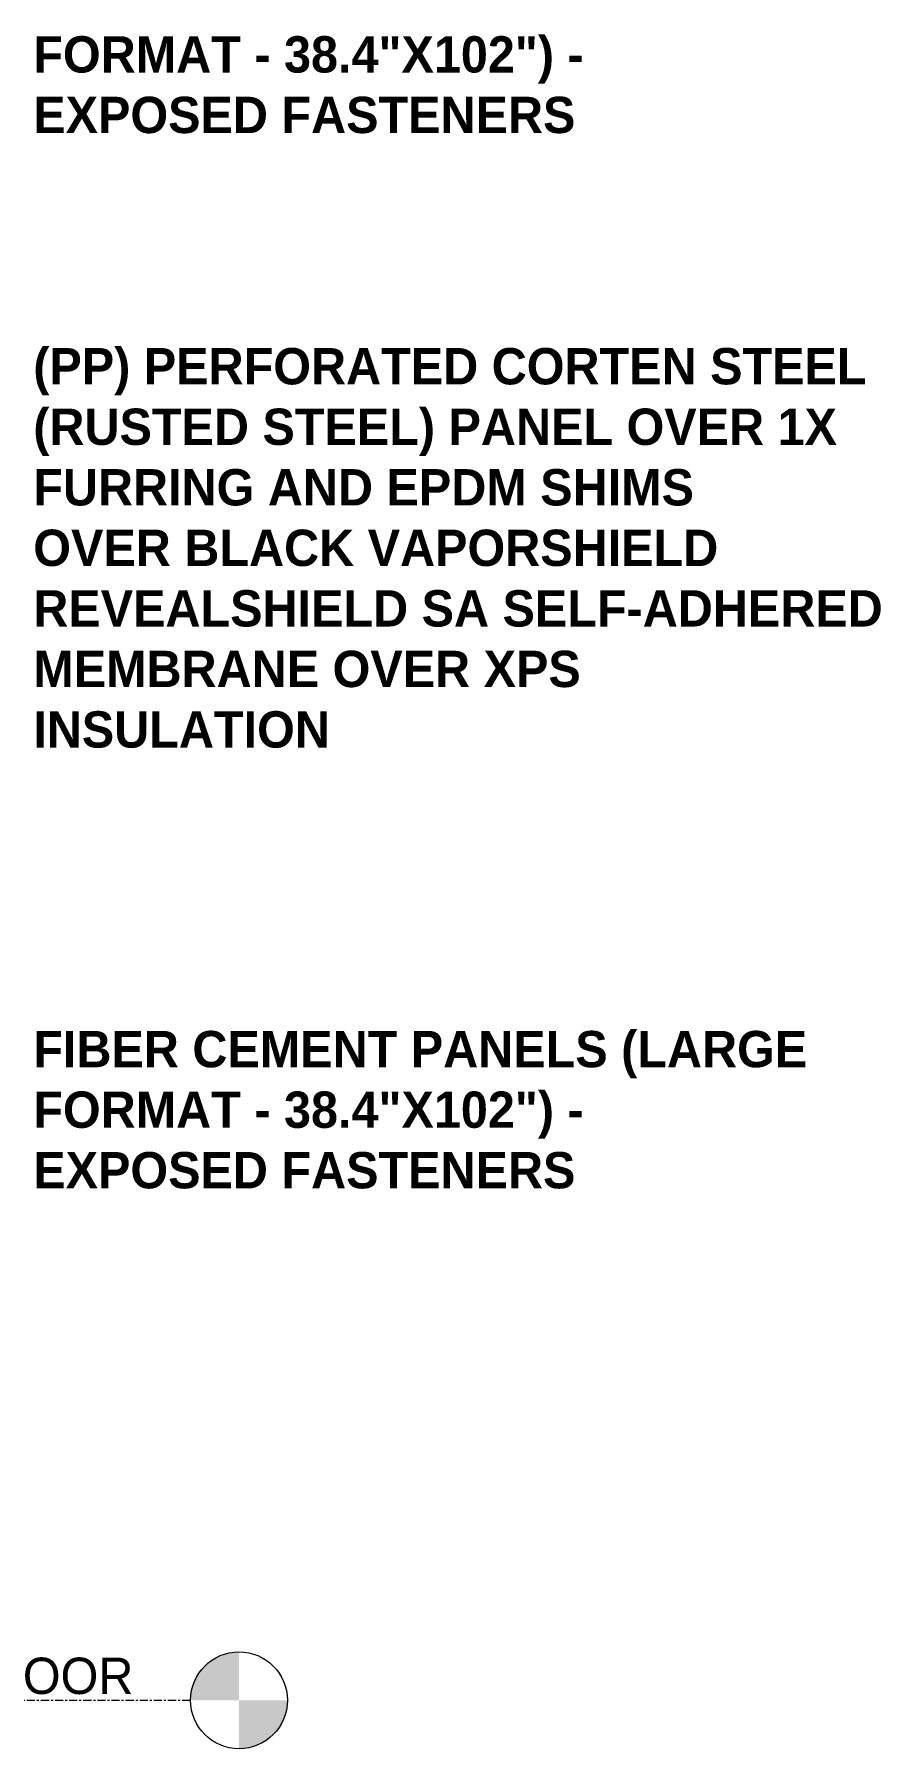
# Model space of a CAD drawing. Header units: inches. Extents: x 11989 to 12760, y -88 to 477.
# Drawn here: x 12707.5 to 12760, y 265 to 371.2 of the extents above; entities that cross this region are included whole.
import ezdxf

# ---------------------------------------------------------------- set-up
doc = ezdxf.new("R2010")
doc.units = ezdxf.units.IN
doc.header["$MEASUREMENT"] = 0
doc.linetypes.add('Grid Line 1_2_', pattern=[0.875, 0.5, -0.125, 0.125, -0.125])
for name, color, linetype, lineweight in [('0-4', 250, 'Continuous', 5), ('0-5', 165, 'Continuous', 5), ('A-FLOR-LEVL', 51, 'Continuous', 9), ('A-FLOR-LEVL-1', 51, 'Grid Line 1_2_', 9), ('A-FLOR-LEVL-2', 147, 'Continuous', 9), ('G-ANNO-TEXT-1', 231, 'Continuous', 9)]:
    doc.layers.add(name, color=color, linetype=linetype, lineweight=lineweight)
doc.styles.add('Century Gothic', font='ufonts.com_century-gothic.ttf', dxfattribs={"height": 2.25})
doc.styles.add('Century Gothic_B', font='GOTHICB.TTF', dxfattribs={"height": 2.25})

# ---------------------------------------------------------------- blocks, each defined once
blk = doc.blocks.new('Level - Level Head - Circle-V12-ELEVATION AT HVAC SCREEN')
at = {"layer": 'A-FLOR-LEVL'}
h = blk.add_hatch(color=256, dxfattribs=at)
edge = h.paths.add_edge_path(flags=0)
edge.add_line((3420.02, 0), (3417.02, 0))
edge.add_arc((3420.02, 0), 3, 90, 180, ccw=False)
edge.add_line((3420.02, 3), (3420.02, 0))
h = blk.add_hatch(color=256, dxfattribs=at)
edge = h.paths.add_edge_path(flags=0)
edge.add_line((3420.02, -3), (3420.02, 0))
edge.add_line((3420.02, 0), (3423.02, 0))
edge.add_arc((3420.02, 0), 3, 270, 360, ccw=False)
at = {"layer": 'A-FLOR-LEVL-2'}
blk.add_circle((3420.02, 0), 3, dxfattribs=at)
blk = doc.blocks.new('CTR - 1st Phase - Common Walls_rvt-2-ELEVATION AT HVAC SCREEN')
at = {"layer": 'A-FLOR-LEVL-1'}
blk.add_line((3010.49, 268), (3417.02, 268), dxfattribs=at)
at = {"layer": '0-5'}
blk.add_blockref('Level - Level Head - Circle-V12-ELEVATION AT HVAC SCREEN', (0, 268), dxfattribs=at)
at = {"layer": 'A-FLOR-LEVL', "insert": (3384.24, 270.64), "char_height": 2.25, "width": 36.2842, "attachment_point": 1, "style": 'Century Gothic'}
blk.add_mtext('22\' - 4" - 3RD FLOOR', dxfattribs=at)
blk = doc.blocks.new('CTR - 1st Phase -Stairs _ Elevators_rvt-2-ELEVATION AT HVAC SCREEN')
at = {"layer": 'A-FLOR-LEVL-1'}
blk.add_line((3010.49, 268), (3417.02, 268), dxfattribs=at)
at = {"layer": '0-5'}
blk.add_blockref('Level - Level Head - Circle-V12-ELEVATION AT HVAC SCREEN', (0, 268), dxfattribs=at)
at = {"layer": 'A-FLOR-LEVL', "insert": (3384.24, 270.64), "char_height": 2.25, "width": 36.2842, "attachment_point": 1, "style": 'Century Gothic'}
blk.add_mtext('22\' - 4" - 3RD FLOOR', dxfattribs=at)
blk = doc.blocks.new('Level - Level Head - Circle-50818-ELEVATION AT HVAC SCREEN')
at = {"layer": 'A-FLOR-LEVL'}
h = blk.add_hatch(color=256, dxfattribs=at)
edge = h.paths.add_edge_path(flags=0)
edge.add_line((3420.02, 0), (3417.02, 0))
edge.add_arc((3420.02, 0), 3, 90, 180, ccw=False)
edge.add_line((3420.02, 3), (3420.02, 0))
h = blk.add_hatch(color=256, dxfattribs=at)
edge = h.paths.add_edge_path(flags=0)
edge.add_line((3420.02, -3), (3420.02, 0))
edge.add_line((3420.02, 0), (3423.02, 0))
edge.add_arc((3420.02, 0), 3, 270, 360, ccw=False)
blk.add_circle((3420.02, 0), 3, dxfattribs=at)

msp = doc.modelspace()

# ---------------------------------------------------------------- linework, layer by layer
at = {"layer": 'A-FLOR-LEVL-1'}
msp.add_line((12310.69014, 268), (12717.2221, 268), dxfattribs=at)

# ---------------------------------------------------------------- block references
at = {"layer": '0-4'}
for name in ['CTR - 1st Phase - Common Walls_rvt-2-ELEVATION AT HVAC SCREEN', 'CTR - 1st Phase -Stairs _ Elevators_rvt-2-ELEVATION AT HVAC SCREEN']:
    msp.add_blockref(name, (9300.19785, 0), dxfattribs=at)
at = {"layer": 'A-FLOR-LEVL'}
msp.add_blockref('Level - Level Head - Circle-50818-ELEVATION AT HVAC SCREEN', (9300.19785, 268), dxfattribs=at)

# ---------------------------------------------------------------- texts
at = {"layer": 'A-FLOR-LEVL', "insert": (12684.44124, 270.6377), "char_height": 2.25, "width": 36.28425, "attachment_point": 1, "style": 'Century Gothic'}
msp.add_mtext('22\' - 4" - 3RD FLOOR', dxfattribs=at)
at = {"layer": 'G-ANNO-TEXT-1', "char_height": 2.25, "attachment_point": 1, "style": 'Century Gothic_B'}
for s, insert, width in [('FORMAT - 38.4"X102") -', (12707.46281, 371.07647), 42.723), ('EXPOSED FASTENERS', (12707.46281, 367.32647), 37.64775), ('(PP) PERFORATED CORTEN STEEL', (12707.46281, 351.76064), 58.0245), ('(RUSTED STEEL) PANEL OVER 1X', (12707.46281, 348.01064), 56.5095), ('FURRING AND EPDM SHIMS', (12707.46281, 344.26064), 49.46475), ('OVER BLACK VAPORSHIELD', (12707.46281, 340.51064), 50.22225), ('REVEALSHIELD SA SELF-ADHERED', (12707.46281, 336.76064), 59.388), ('MEMBRANE OVER XPS', (12707.46281, 333.01064), 40.67775), ('INSULATION', (12707.46281, 329.26064), 21.816), ('FIBER CEMENT PANELS (LARGE', (12707.46281, 309.45864), 54.9945), ('FORMAT - 38.4"X102") -', (12707.46281, 305.70864), 42.723), ('EXPOSED FASTENERS', (12707.46281, 301.95864), 37.64775)]:
    msp.add_mtext(s, dxfattribs=dict(at, insert=insert, width=width))

doc.saveas('drawing.dxf')
